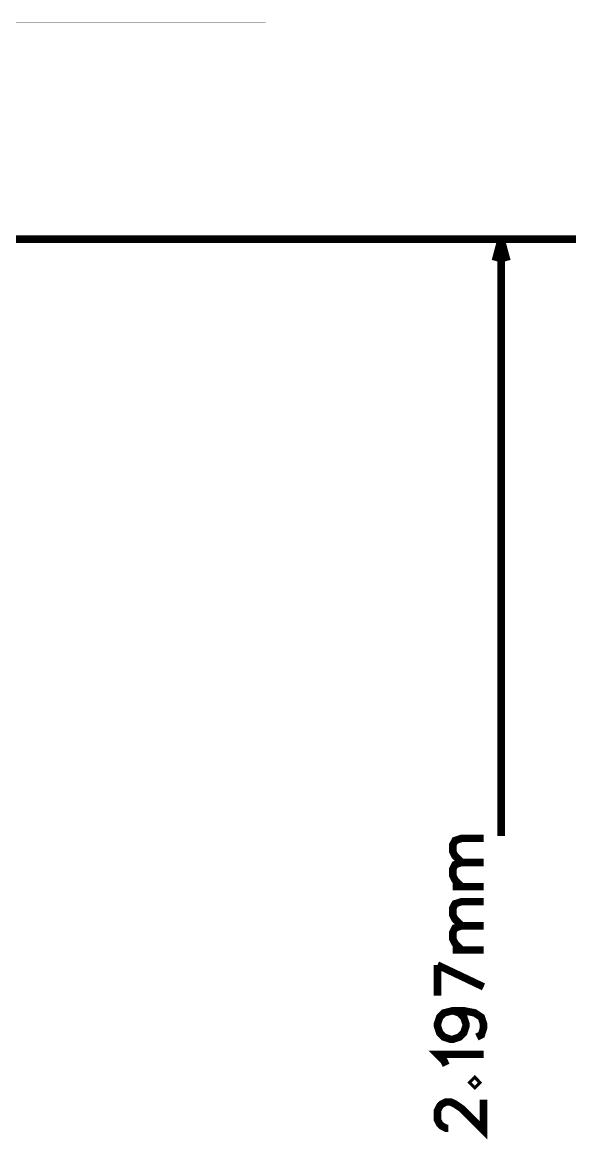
# Model space of a CAD drawing. Header units: millimetres. Extents: x -36.6 to 45.6, y -33 to 33.7.
# Drawn here: x 26.66 to 45.59, y -4.34 to 33.66 of the extents above; entities that cross this region are included whole.
import ezdxf

# ---------------------------------------------------------------- set-up
doc = ezdxf.new("R2010")
doc.units = ezdxf.units.MM
doc.header["$MEASUREMENT"] = 0
for name, color, linetype, true_color in [('Bottom-Layer', 7, 'Continuous', 0x0000ff), ('Top-Layer', 7, 'Continuous', 0xff0000), ('Top-Silkscreen-Layer', 7, 'Continuous', 0xffcc00)]:
    doc.layers.add(name, color=color, linetype=linetype, true_color=true_color)

msp = doc.modelspace()

# ---------------------------------------------------------------- linework, layer by layer
at = {"layer": 'Bottom-Layer', "const_width": 0.00508}
msp.add_lwpolyline([(-36.576, -27.178), (-36.576, 33.655), (34.925, 33.655), (34.925, -27.178)], close=True, dxfattribs=at)
at = {"layer": 'Top-Layer', "const_width": 0.00508}
msp.add_lwpolyline([(-29.972, -28.067), (-29.972, 30.226), (34.417, 30.226), (34.417, -28.067)], close=True, dxfattribs=at)
at = {"layer": 'Top-Silkscreen-Layer', "const_width": 0.254}
for points in [[(0.762, 26.289), (45.466, 26.289)], [(42.926, 26.289), (42.729, 25.553)], [(42.926, 26.289), (43.123, 25.553)], [(42.926, 26.289), (42.926, 6.007)], [(41.582, 5.11), (41.359, 5.334), (41.283, 5.484), (41.283, 5.707), (41.359, 5.857), (41.582, 5.931), (42.327, 5.931)], [(41.582, 4.29), (41.359, 4.514), (41.283, 4.663), (41.283, 4.887), (41.359, 5.037), (41.582, 5.11), (42.327, 5.11)], [(41.283, 4.29), (42.327, 4.29)], [(41.582, 2.959), (41.359, 3.183), (41.283, 3.332), (41.283, 3.556), (41.359, 3.706), (41.582, 3.78), (42.327, 3.78)], [(41.582, 2.139), (41.359, 2.362), (41.283, 2.512), (41.283, 2.736), (41.359, 2.885), (41.582, 2.959), (42.327, 2.959)], [(41.283, 2.139), (42.327, 2.139)], [(40.762, 1.628), (42.327, 0.884)], [(40.762, 0.584), (40.762, 1.628)], [(41.283, 0.074), (41.506, 0), (41.656, -0.15), (41.73, -0.373), (41.73, -0.45), (41.656, -0.673), (41.506, -0.823), (41.283, -0.897), (41.209, -0.897), (40.986, -0.823), (40.836, -0.673), (40.762, -0.45), (40.762, -0.373), (40.836, -0.15), (40.986, 0), (41.283, 0.074), (41.656, 0.074), (42.029, 0), (42.253, -0.15), (42.327, -0.373), (42.327, -0.523), (42.253, -0.747), (42.103, -0.823)], [(41.059, -1.781), (40.986, -1.631), (40.762, -1.407), (42.327, -1.407)], [(41.133, -3.922), (41.059, -3.922), (40.909, -3.846), (40.836, -3.772), (40.762, -3.622), (40.762, -3.325), (40.836, -3.175), (40.909, -3.099), (41.059, -3.025), (41.209, -3.025), (41.359, -3.099), (41.582, -3.249), (42.327, -3.995), (42.327, -2.951)]]:
    msp.add_lwpolyline(points, dxfattribs=at)
msp.add_lwpolyline([(41.956, -2.367), (42.029, -2.441), (42.103, -2.367), (42.029, -2.291)], close=True, dxfattribs=at)

doc.saveas('drawing.dxf')
